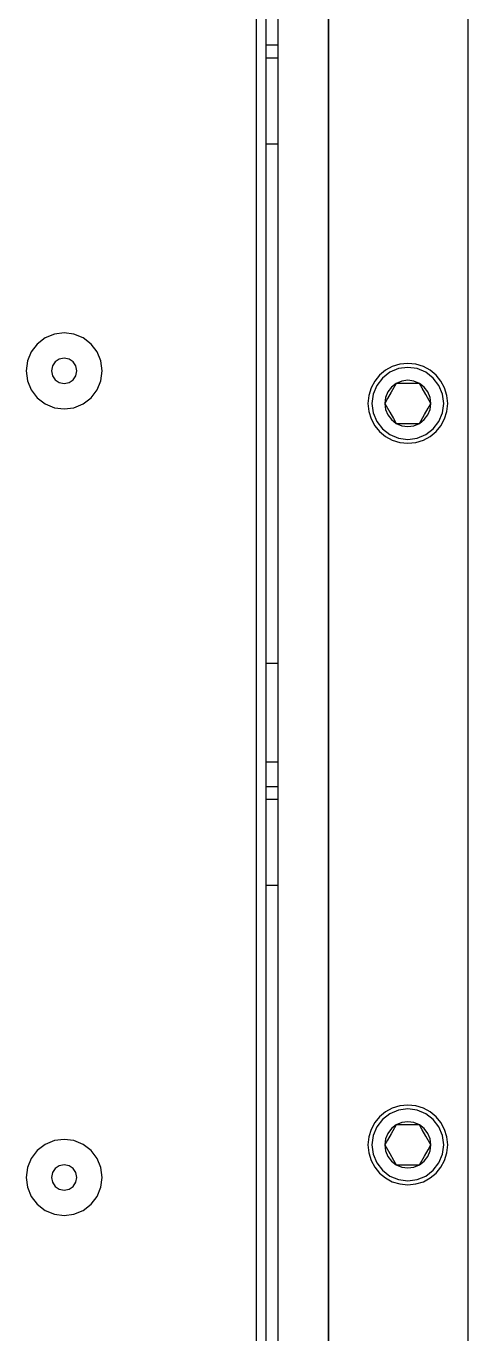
# Model space of a CAD drawing. Extents: x -1 to 1284, y 105 to 936.
# Drawn here: x 571.5 to 626.8, y 268.7 to 432.4 of the extents above; entities that cross this region are included whole.
import ezdxf

# ---------------------------------------------------------------- set-up
doc = ezdxf.new("R2010")
doc.units = 0

msp = doc.modelspace()

# ---------------------------------------------------------------- linework, layer by layer
for p, q in [((609.369, 713.128), (609.369, 149.955)), ((609.369, 713.128), (609.369, 149.955)), ((609.369, 713.128), (609.369, 149.955)), ((609.369, 713.128), (609.369, 149.955)), ((609.369, 713.128), (609.369, 149.955)), ((609.369, 713.128), (609.369, 149.955)), ((609.369, 713.128), (609.369, 149.955)), ((609.369, 713.128), (609.369, 149.955)), ((609.369, 713.128), (609.369, 149.955)), ((609.369, 713.128), (609.369, 149.955)), ((609.369, 713.128), (609.369, 149.955)), ((603.072, 154.667), (603.072, 708.315)), ((609.422, 154.667), (609.422, 708.315)), ((600.386, 156.305), (600.386, 706.778)), ((600.386, 156.305), (600.386, 706.778)), ((600.386, 156.305), (600.386, 706.778)), ((600.386, 156.305), (600.386, 706.778)), ((600.386, 156.305), (600.386, 706.778)), ((600.386, 156.305), (600.386, 706.778)), ((600.386, 156.305), (600.386, 706.778)), ((600.386, 156.305), (600.386, 706.778)), ((600.386, 156.305), (600.386, 706.778)), ((600.386, 156.305), (600.386, 706.778)), ((600.386, 156.305), (600.386, 706.778)), ((601.535, 705.291), (601.535, 157.792)), ((626.834, 693.573), (626.834, 169.511)), ((603.072, 429.979), (601.535, 429.979)), ((601.535, 428.391), (603.072, 428.391)), ((601.535, 417.637), (603.072, 417.637)), ((573.92926, 393.324437), (572.935549, 392.560359)), ((575.087826, 393.802977), (573.92926, 393.324437)), ((576.310505, 393.96249), (575.087826, 393.802977)), ((577.533184, 393.802977), (576.310505, 393.96249)), ((578.69175, 393.324437), (577.533184, 393.802977)), ((579.685461, 392.560359), (578.69175, 393.324437)), ((572.186068, 391.581245), (571.712871, 390.442618)), ((572.935549, 392.560359), (572.186068, 391.581245)), ((580.434943, 391.581245), (579.685461, 392.560359)), ((580.908141, 390.442618), (580.434943, 391.581245)), ((571.712871, 390.442618), (571.548015, 389.2)), ((574.847754, 389.817927), (574.723, 389.2)), ((575.187968, 390.322532), (574.847754, 389.817927)), ((575.692573, 390.662746), (575.187968, 390.322532)), ((576.3105, 390.7875), (575.692573, 390.662746)), ((576.928427, 390.662746), (576.3105, 390.7875)), ((577.433032, 390.322532), (576.928427, 390.662746)), ((577.773246, 389.817927), (577.433032, 390.322532)), ((577.898, 389.2), (577.773246, 389.817927)), ((581.073, 389.2), (580.908141, 390.442618)), ((617.378507, 389.735711), (616.529717, 389.275508)), ((618.316296, 390.026527), (617.378507, 389.735711)), ((619.323, 389.635), (618.167711, 389.484279)), ((619.323015, 390.127919), (618.316296, 390.026527)), ((620.478289, 389.484279), (619.323, 389.635)), ((620.329734, 390.026527), (619.323015, 390.127919)), ((621.267523, 389.735711), (620.329734, 390.026527)), ((622.116313, 389.275508), (621.267523, 389.735711)), ((571.548015, 389.2), (571.712872, 387.957382)), ((571.712872, 387.957382), (572.18607, 386.818755)), ((574.723, 389.2), (574.847754, 388.582073)), ((574.847754, 388.582073), (575.187968, 388.077468)), ((575.187968, 388.077468), (575.692573, 387.737254)), ((576.928427, 387.737254), (577.433032, 388.077468)), ((577.433032, 388.077468), (577.773246, 388.582073)), ((577.773246, 388.582073), (577.898, 389.2)), ((577.898, 389.2), (577.898, 389.2)), ((580.434945, 386.818755), (580.908142, 387.957382)), ((580.908142, 387.957382), (581.072998, 389.2)), ((581.072998, 389.2), (581.073, 389.2)), ((615.179391, 387.92709), (614.717987, 387.078951)), ((615.789989, 388.665955), (615.179391, 387.92709)), ((616.134059, 388.310149), (615.425886, 387.385)), ((616.529717, 389.275508), (615.789989, 388.665955)), ((617.073, 389.032114), (616.134059, 388.310149)), ((618.167711, 389.484279), (617.073, 389.032114)), ((618.582499, 387.925066), (617.88024, 387.635)), ((619.32362, 388.021754), (618.582499, 387.925066)), ((620.064741, 387.925066), (619.32362, 388.021754)), ((620.767, 387.635), (620.064741, 387.925066)), ((621.573, 389.032114), (620.478289, 389.484279)), ((622.511941, 388.310149), (621.573, 389.032114)), ((622.856041, 388.665955), (622.116313, 389.275508)), ((623.220114, 387.385), (622.511941, 388.310149)), ((623.466639, 387.92709), (622.856041, 388.665955)), ((623.928043, 387.078951), (623.466639, 387.92709)), ((572.18607, 386.818755), (572.935552, 385.839641)), ((575.692573, 387.737254), (576.3105, 387.6125)), ((576.3105, 387.6125), (576.928427, 387.737254)), ((579.685463, 385.839641), (580.434945, 386.818755)), ((614.717987, 387.078951), (614.425845, 386.141575)), ((614.97877, 386.309129), (614.823, 385.135)), ((615.425886, 387.385), (614.97877, 386.309129)), ((616.82339, 386.578371), (616.536571, 385.888201)), ((617.24897, 386.542), (616.783198, 385.735276)), ((617.277676, 387.171856), (616.82339, 386.578371)), ((617.88, 387.635), (617.24897, 386.542)), ((617.88, 387.635), (617.277676, 387.171856)), ((618.309448, 387.635), (617.880241, 387.635)), ((619.304809, 387.635), (618.309448, 387.635)), ((620.267335, 387.635), (619.304809, 387.635)), ((620.767, 387.635), (620.267335, 387.635)), ((621.368952, 387.17186), (620.76662, 387.635)), ((621.113198, 387.034724), (620.766621, 387.634999)), ((621.578943, 386.228), (621.113198, 387.034724)), ((621.823247, 386.578377), (621.368952, 387.17186)), ((622.110073, 385.888205), (621.823247, 386.578377)), ((623.66723, 386.309129), (623.220114, 387.385)), ((623.823, 385.135), (623.66723, 386.309129)), ((624.220185, 386.141575), (623.928043, 387.078951)), ((572.935552, 385.839641), (573.929263, 385.075563)), ((573.929263, 385.075563), (575.087829, 384.597023)), ((577.533186, 384.597023), (578.691753, 385.075563)), ((578.691753, 385.075563), (579.685463, 385.839641)), ((614.425845, 386.141575), (614.32303, 385.135)), ((614.32303, 385.135), (614.425845, 384.128425)), ((614.823, 385.135), (614.97877, 383.960871)), ((616.783198, 385.735276), (616.436647, 385.135003)), ((616.536571, 385.888201), (616.43665, 385.135)), ((616.437, 385.135), (616.536921, 384.381799)), ((616.437, 385.135), (617.06803, 384.042)), ((622.21, 385.135), (621.578943, 386.228)), ((621.863802, 384.534724), (622.210379, 385.134999)), ((622.21, 385.135), (622.110073, 385.888205)), ((622.110453, 384.381795), (622.21038, 385.135)), ((623.66723, 383.960871), (623.823, 385.135)), ((623.823, 385.135), (623.823, 385.135)), ((624.323, 385.135), (624.220185, 386.141575)), ((624.220185, 384.128425), (624.323, 385.135)), ((624.323, 385.135), (624.323, 385.135)), ((575.087829, 384.597023), (576.310508, 384.43751)), ((576.310508, 384.43751), (577.533186, 384.597023)), ((614.425845, 384.128425), (614.717987, 383.191049)), ((614.717987, 383.191049), (615.179391, 382.34291)), ((614.97877, 383.960871), (615.425886, 382.885)), ((616.536921, 384.381799), (616.82374, 383.691629)), ((616.82374, 383.691629), (617.278026, 383.098144)), ((617.06803, 384.042), (617.533802, 383.235276)), ((617.278026, 383.098144), (617.88035, 382.635)), ((617.533802, 383.235276), (617.880353, 382.635003)), ((620.767, 382.635), (621.39803, 383.728)), ((620.767, 382.635), (621.369332, 383.09814)), ((621.369332, 383.09814), (621.823627, 383.691623)), ((621.39803, 383.728), (621.863802, 384.534724)), ((621.823627, 383.691623), (622.110453, 384.381795)), ((623.220114, 382.885), (623.66723, 383.960871)), ((623.466639, 382.34291), (623.928043, 383.191049)), ((623.928043, 383.191049), (624.220185, 384.128425)), ((615.179391, 382.34291), (615.789989, 381.604045)), ((615.425886, 382.885), (616.134059, 381.959851)), ((615.789989, 381.604045), (616.529717, 380.994492)), ((616.134059, 381.959851), (617.073, 381.237886)), ((617.88, 382.635), (618.582259, 382.344934)), ((617.88, 382.635), (618.309207, 382.635)), ((618.309207, 382.635), (619.304568, 382.635)), ((618.582259, 382.344934), (619.32338, 382.248246)), ((619.304568, 382.635), (620.267094, 382.635)), ((619.32338, 382.248246), (620.064501, 382.344934)), ((620.064501, 382.344934), (620.76676, 382.635)), ((620.267094, 382.635), (620.766759, 382.635)), ((621.573, 381.237886), (622.511941, 381.959851)), ((622.116313, 380.994492), (622.856041, 381.604045)), ((622.511941, 381.959851), (623.220114, 382.885)), ((622.856041, 381.604045), (623.466639, 382.34291)), ((616.529717, 380.994492), (617.378507, 380.534289)), ((617.073, 381.237886), (618.167711, 380.785721)), ((617.378507, 380.534289), (618.316296, 380.243473)), ((618.167711, 380.785721), (619.323, 380.635)), ((618.316296, 380.243473), (619.323015, 380.142081)), ((619.323, 380.635), (620.478289, 380.785721)), ((619.323015, 380.142081), (620.329734, 380.243473)), ((620.329734, 380.243473), (621.267523, 380.534289)), ((620.478289, 380.785721), (621.573, 381.237886)), ((621.267523, 380.534289), (622.116313, 380.994492)), ((601.535, 352.637), (603.072, 352.637)), ((601.535, 340.292), (603.072, 340.292)), ((601.535, 337.167), (603.072, 337.167)), ((601.535, 335.579), (603.072, 335.579)), ((601.535, 324.824), (603.072, 324.824)), ((616.529717, 296.463508), (615.789989, 295.853955)), ((617.378507, 296.923711), (616.529717, 296.463508)), ((618.167711, 296.672279), (617.073, 296.220114)), ((618.316296, 297.214527), (617.378507, 296.923711)), ((619.323, 296.823), (618.167711, 296.672279)), ((619.323015, 297.315919), (618.316296, 297.214527)), ((620.478289, 296.672279), (619.323, 296.823)), ((620.329734, 297.214527), (619.323015, 297.315919)), ((621.267523, 296.923711), (620.329734, 297.214527)), ((621.573, 296.220114), (620.478289, 296.672279)), ((622.116313, 296.463508), (621.267523, 296.923711)), ((622.856041, 295.853955), (622.116313, 296.463508)), ((615.179391, 295.11509), (614.717987, 294.266951)), ((615.789989, 295.853955), (615.179391, 295.11509)), ((616.134059, 295.498149), (615.425886, 294.573)), ((617.073, 296.220114), (616.134059, 295.498149)), ((617.88, 294.823), (617.24897, 293.73)), ((617.88, 294.823), (617.277676, 294.359856)), ((618.582499, 295.113066), (617.88024, 294.823)), ((618.309448, 294.823), (617.880241, 294.823)), ((619.304809, 294.823), (618.309448, 294.823)), ((619.32362, 295.209754), (618.582499, 295.113066)), ((620.267335, 294.823), (619.304809, 294.823)), ((620.064741, 295.113066), (619.32362, 295.209754)), ((620.767, 294.823), (620.064741, 295.113066)), ((620.767, 294.823), (620.267335, 294.823)), ((621.368952, 294.35986), (620.76662, 294.823)), ((621.113198, 294.222723), (620.766621, 294.822997)), ((622.511941, 295.498149), (621.573, 296.220114)), ((623.220114, 294.573), (622.511941, 295.498149)), ((623.466639, 295.11509), (622.856041, 295.853955)), ((623.928043, 294.266951), (623.466639, 295.11509)), ((576.310505, 293.02049), (575.087826, 292.860977)), ((577.533184, 292.860977), (576.310505, 293.02049)), ((614.425845, 293.329575), (614.32303, 292.323)), ((614.717987, 294.266951), (614.425845, 293.329575)), ((614.97877, 293.497129), (614.823, 292.323)), ((615.425886, 294.573), (614.97877, 293.497129)), ((616.536571, 293.076201), (616.43665, 292.323)), ((616.82339, 293.766371), (616.536571, 293.076201)), ((617.24897, 293.73), (616.783198, 292.923277)), ((617.277676, 294.359856), (616.82339, 293.766371)), ((621.578943, 293.416), (621.113198, 294.222723)), ((621.823247, 293.766377), (621.368952, 294.35986)), ((622.21, 292.323), (621.578943, 293.416)), ((622.110073, 293.076205), (621.823247, 293.766377)), ((622.21, 292.323), (622.110073, 293.076205)), ((623.66723, 293.497129), (623.220114, 294.573)), ((623.823, 292.323), (623.66723, 293.497129)), ((624.220185, 293.329575), (623.928043, 294.266951)), ((624.323, 292.323), (624.220185, 293.329575)), ((572.935549, 291.618359), (572.186068, 290.639245)), ((573.92926, 292.382437), (572.935549, 291.618359)), ((575.087826, 292.860977), (573.92926, 292.382437)), ((578.69175, 292.382437), (577.533184, 292.860977)), ((579.685461, 291.618359), (578.69175, 292.382437)), ((580.434943, 290.639245), (579.685461, 291.618359)), ((614.32303, 292.323), (614.425845, 291.316425)), ((614.823, 292.323), (614.97877, 291.148871)), ((616.783198, 292.923277), (616.436647, 292.323003)), ((616.437, 292.323), (617.06803, 291.23)), ((616.437, 292.323), (616.536921, 291.569799)), ((616.536921, 291.569799), (616.82374, 290.879629)), ((621.39803, 290.916), (621.863802, 291.722723)), ((621.823627, 290.879623), (622.110453, 291.569795)), ((621.863802, 291.722723), (622.210379, 292.322997)), ((622.110453, 291.569795), (622.21038, 292.323)), ((623.66723, 291.148871), (623.823, 292.323)), ((623.823, 292.323), (623.823, 292.323)), ((624.220185, 291.316425), (624.323, 292.323)), ((624.323, 292.323), (624.323, 292.323)), ((572.186068, 290.639245), (571.712871, 289.500618)), ((575.692573, 289.720746), (575.187968, 289.380532)), ((576.3105, 289.8455), (575.692573, 289.720746)), ((576.928427, 289.720746), (576.3105, 289.8455)), ((577.433032, 289.380532), (576.928427, 289.720746)), ((580.908141, 289.500618), (580.434943, 290.639245)), ((614.425845, 291.316425), (614.717987, 290.379049)), ((614.717987, 290.379049), (615.179391, 289.53091)), ((614.97877, 291.148871), (615.425886, 290.073)), ((615.425886, 290.073), (616.134059, 289.147851)), ((616.82374, 290.879629), (617.278026, 290.286144)), ((617.06803, 291.23), (617.533802, 290.423277)), ((617.278026, 290.286144), (617.88035, 289.823)), ((617.533802, 290.423277), (617.880353, 289.823003)), ((617.88, 289.823), (618.309207, 289.823)), ((617.88, 289.823), (618.582259, 289.532934)), ((618.309207, 289.823), (619.304568, 289.823)), ((619.304568, 289.823), (620.267094, 289.823)), ((620.064501, 289.532934), (620.76676, 289.823)), ((620.267094, 289.823), (620.766759, 289.823)), ((620.767, 289.823), (621.39803, 290.916)), ((620.767, 289.823), (621.369332, 290.28614)), ((621.369332, 290.28614), (621.823627, 290.879623)), ((622.511941, 289.147851), (623.220114, 290.073)), ((623.220114, 290.073), (623.66723, 291.148871)), ((623.466639, 289.53091), (623.928043, 290.379049)), ((623.928043, 290.379049), (624.220185, 291.316425)), ((571.712871, 289.500618), (571.548015, 288.258)), ((571.548015, 288.258), (571.712872, 287.015382)), ((574.847754, 288.875927), (574.723, 288.258)), ((574.723, 288.258), (574.847754, 287.640073)), ((575.187968, 289.380532), (574.847754, 288.875927)), ((577.773246, 288.875927), (577.433032, 289.380532)), ((577.898, 288.258), (577.773246, 288.875927)), ((577.773246, 287.640073), (577.898, 288.258)), ((577.898, 288.258), (577.898, 288.258)), ((581.073, 288.258), (580.908141, 289.500618)), ((580.908142, 287.015382), (581.072998, 288.258)), ((581.072998, 288.258), (581.073, 288.258)), ((615.179391, 289.53091), (615.789989, 288.792045)), ((615.789989, 288.792045), (616.529717, 288.182492)), ((616.134059, 289.147851), (617.073, 288.425886)), ((616.529717, 288.182492), (617.378507, 287.722289)), ((617.073, 288.425886), (618.167711, 287.973721)), ((618.582259, 289.532934), (619.32338, 289.436246)), ((619.32338, 289.436246), (620.064501, 289.532934)), ((620.478289, 287.973721), (621.573, 288.425886)), ((621.267523, 287.722289), (622.116313, 288.182492)), ((621.573, 288.425886), (622.511941, 289.147851)), ((622.116313, 288.182492), (622.856041, 288.792045)), ((622.856041, 288.792045), (623.466639, 289.53091)), ((571.712872, 287.015382), (572.18607, 285.876755)), ((574.847754, 287.640073), (575.187968, 287.135468)), ((575.187968, 287.135468), (575.692573, 286.795254)), ((575.692573, 286.795254), (576.3105, 286.6705)), ((576.3105, 286.6705), (576.928427, 286.795254)), ((576.928427, 286.795254), (577.433032, 287.135468)), ((577.433032, 287.135468), (577.773246, 287.640073)), ((580.434945, 285.876755), (580.908142, 287.015382)), ((617.378507, 287.722289), (618.316296, 287.431473)), ((618.167711, 287.973721), (619.323, 287.823)), ((618.316296, 287.431473), (619.323015, 287.330081)), ((619.323, 287.823), (620.478289, 287.973721)), ((619.323015, 287.330081), (620.329734, 287.431473)), ((620.329734, 287.431473), (621.267523, 287.722289)), ((572.18607, 285.876755), (572.935552, 284.897641)), ((572.935552, 284.897641), (573.929263, 284.133563)), ((578.691753, 284.133563), (579.685463, 284.897641)), ((579.685463, 284.897641), (580.434945, 285.876755)), ((573.929263, 284.133563), (575.087829, 283.655023)), ((575.087829, 283.655023), (576.310508, 283.49551)), ((576.310508, 283.49551), (577.533186, 283.655023)), ((577.533186, 283.655023), (578.691753, 284.133563))]:
    msp.add_line(p, q)

doc.saveas('drawing.dxf')
